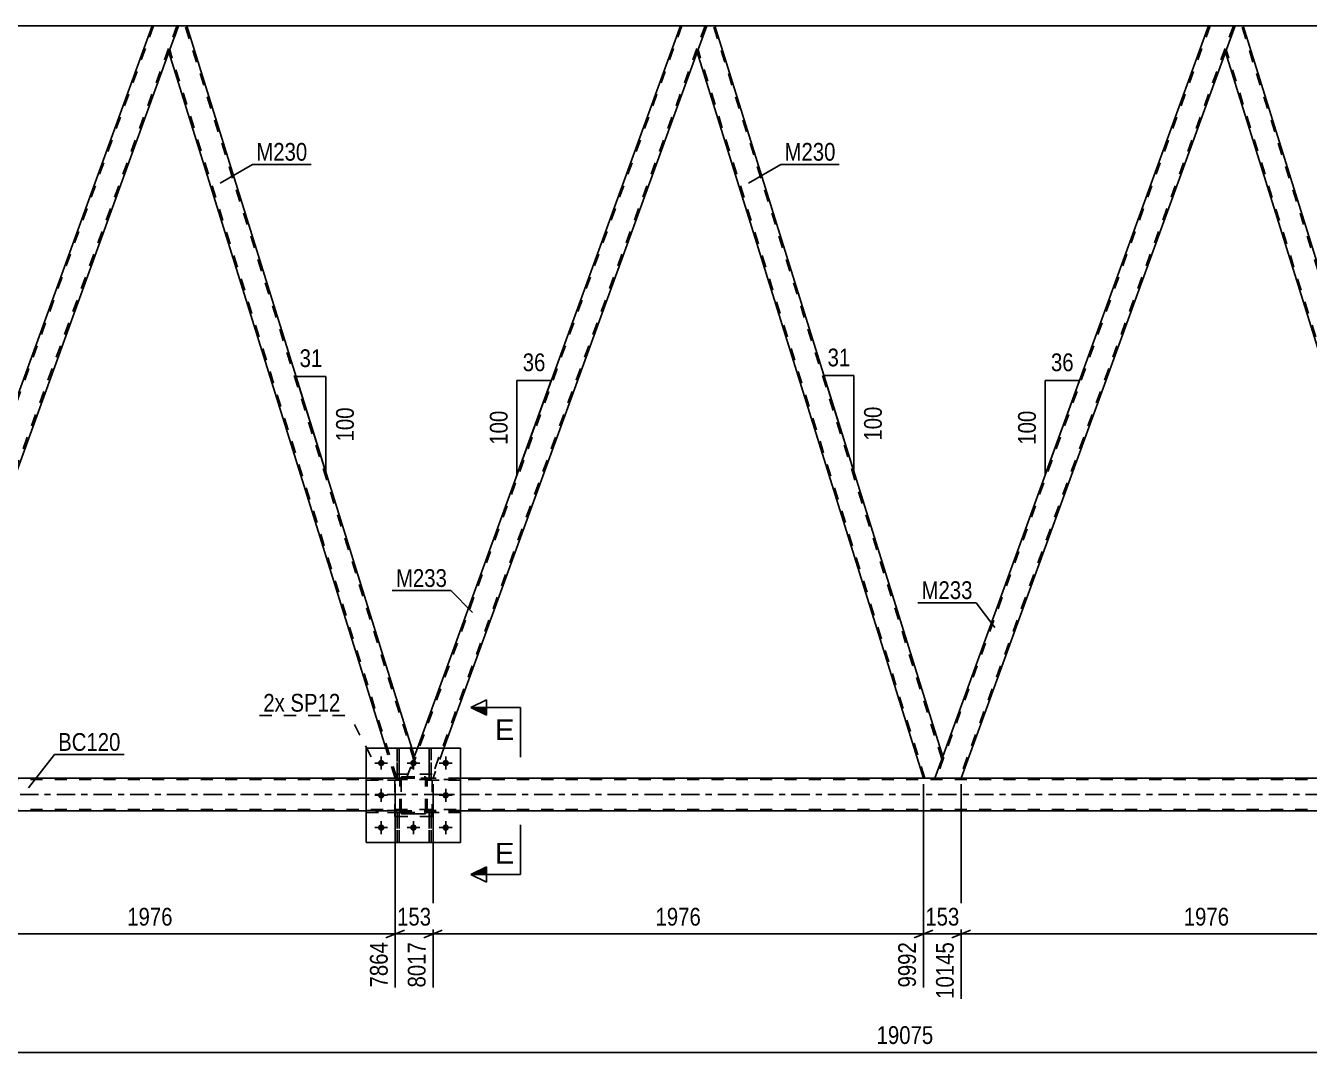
# Model space of a CAD drawing. Header units: millimetres. Extents: x 0 to 841, y 0 to 594.
# Drawn here: x 282.3 to 489.1, y 285.2 to 450.6 of the extents above; entities that cross this region are included whole.
import ezdxf

# ---------------------------------------------------------------- set-up
doc = ezdxf.new("R2010")
doc.units = ezdxf.units.MM
doc.linetypes.add('DXK_LINE_DOT2', pattern=[3.9198, 1.9599, -1.9599])
doc.linetypes.add('DXK_LINE_DOT3', pattern=[5.9187, 2.979, -0.9799, 0.9799, -0.9799])
doc.styles.add('Arial', font='arial.ttf', dxfattribs={"height": 0.2})
doc.styles.add('Arial Narrow', font='ARIALN.TTF', dxfattribs={"height": 0.2})

# ---------------------------------------------------------------- blocks, each defined once
blk = doc.blocks.new('Part-247646094-2914 - 2836')
at = {"color": 2, "linetype": 'Continuous'}
for p, q in [((392.04, 450.64), (390.49, 446.39)), ((393.36, 450.64), (392.04, 450.64)), ((430.06, 332.89), (393.36, 450.64)), ((426.95, 329.42), (390.49, 446.39)), ((428.8, 329.42), (430.06, 332.89))]:
    blk.add_line(p, q, dxfattribs=at)
at = {"color": 7, "linetype": 'DXK_LINE_DOT2'}
for p, q in [((429.92, 332.52), (393.11, 450.64)), ((427.2, 329.42), (390.63, 446.76)), ((429.92, 332.52), (429.89, 332.43)), ((428.8, 329.42), (426.95, 329.42))]:
    blk.add_line(p, q, dxfattribs=at)
blk = doc.blocks.new('Bolt-247646094-2838 - 2836')
at = {"color": 1, "linetype": 'Continuous'}
for p, q in [((338.53, 331.85), (339.22, 331.85)), ((339.57, 332.89), (339.57, 332.19)), ((339.57, 330.81), (339.57, 331.5)), ((340.61, 331.85), (339.91, 331.85)), ((343.73, 331.85), (344.42, 331.85)), ((344.77, 332.89), (344.77, 332.19)), ((344.77, 330.81), (344.77, 331.5)), ((345.81, 331.85), (345.11, 331.85)), ((348.93, 331.85), (349.62, 331.85)), ((349.97, 332.89), (349.97, 332.19)), ((349.97, 330.81), (349.97, 331.5)), ((351.01, 331.85), (350.31, 331.85)), ((339.57, 327.69), (339.57, 326.99)), ((349.97, 327.69), (349.97, 326.99)), ((338.53, 326.65), (339.22, 326.65)), ((339.57, 325.61), (339.57, 326.3)), ((340.61, 326.65), (339.91, 326.65)), ((348.93, 326.65), (349.62, 326.65)), ((349.97, 325.61), (349.97, 326.3)), ((351.01, 326.65), (350.31, 326.65)), ((338.53, 321.45), (339.22, 321.45)), ((339.57, 322.49), (339.57, 321.79)), ((339.57, 320.41), (339.57, 321.1)), ((340.61, 321.45), (339.91, 321.45)), ((343.73, 321.45), (344.42, 321.45)), ((344.77, 322.49), (344.77, 321.79)), ((344.77, 320.41), (344.77, 321.1)), ((345.81, 321.45), (345.11, 321.45)), ((348.93, 321.45), (349.62, 321.45)), ((349.97, 322.49), (349.97, 321.79)), ((349.97, 320.41), (349.97, 321.1)), ((351.01, 321.45), (350.31, 321.45))]:
    blk.add_line(p, q, dxfattribs=at)
blk = doc.blocks.new('Part-247646094-2919 - 2836')
at = {"color": 7, "linetype": 'DXK_LINE_DOT2'}
for p, q in [((388.04, 450.64), (343.92, 329.42)), ((391.78, 450.64), (347.66, 329.42)), ((392.04, 450.64), (390.49, 446.39)), ((345.42, 334.25), (343.66, 329.42)), ((349.67, 334.25), (347.92, 329.42)), ((347.92, 329.42), (343.66, 329.42))]:
    blk.add_line(p, q, dxfattribs=at)
at = {"color": 2, "linetype": 'Continuous'}
for p, q in [((387.78, 450.64), (345.42, 334.25)), ((387.78, 450.64), (391.53, 450.64)), ((391.53, 450.64), (392.04, 450.64)), ((390.49, 446.39), (349.67, 334.25))]:
    blk.add_line(p, q, dxfattribs=at)
blk = doc.blocks.new('Part-247646094-2859 - 2836')
at = {"color": 7, "linetype": 'DXK_LINE_DOT2'}
for p, q in [((342.12, 323.88), (342.12, 323.88)), ((342.12, 323.88), (342.12, 323.28)), ((342.12, 319.05), (342.12, 323.88)), ((342.44, 323.88), (342.12, 323.88)), ((342.12, 323.28), (342.12, 319.05)), ((342.12, 323.28), (342.44, 323.28)), ((342.44, 323.28), (342.44, 323.88)), ((342.44, 319.05), (342.44, 323.88)), ((342.44, 319.05), (342.44, 323.28)), ((342.12, 319.05), (342.44, 319.05))]:
    blk.add_line(p, q, dxfattribs=at)
blk = doc.blocks.new('Part-247646094-2924 - 2836')
at = {"color": 2, "linetype": 'Continuous'}
for p, q in [((306.9, 450.64), (305.36, 446.39)), ((308.22, 450.64), (306.9, 450.64)), ((344.5, 334.25), (308.22, 450.64)), ((340.31, 334.25), (305.36, 446.39))]:
    blk.add_line(p, q, dxfattribs=at)
at = {"color": 7, "linetype": 'DXK_LINE_DOT2'}
for p, q in [((344.79, 332.52), (307.97, 450.64)), ((342.07, 329.42), (305.49, 446.76)), ((341.82, 329.42), (340.31, 334.25)), ((344.92, 332.89), (344.5, 334.25)), ((343.66, 329.42), (344.92, 332.89)), ((341.82, 329.42), (343.66, 329.42))]:
    blk.add_line(p, q, dxfattribs=at)
blk = doc.blocks.new('Part-247646094-2860 - 2836')
at = {"color": 7, "linetype": 'DXK_LINE_DOT2'}
for p, q in [((347.32, 323.88), (347.32, 323.88)), ((347.32, 323.88), (347.32, 323.28)), ((347.32, 319.05), (347.32, 323.88)), ((347.64, 323.88), (347.32, 323.88)), ((347.32, 323.28), (347.32, 319.05)), ((347.32, 323.28), (347.64, 323.28)), ((347.64, 323.28), (347.64, 323.88)), ((347.64, 319.05), (347.64, 323.88)), ((347.64, 319.05), (347.64, 323.28)), ((347.32, 319.05), (347.64, 319.05))]:
    blk.add_line(p, q, dxfattribs=at)
blk = doc.blocks.new('Part-247646094-2866 - 2836')
at = {"color": 7, "linetype": 'DXK_LINE_DOT2'}
for p, q in [((473.17, 450.64), (429.05, 329.42)), ((476.92, 450.64), (432.8, 329.42)), ((477.17, 450.64), (475.63, 446.39)), ((430.06, 332.89), (428.8, 329.42)), ((433.05, 329.42), (428.8, 329.42))]:
    blk.add_line(p, q, dxfattribs=at)
at = {"color": 2, "linetype": 'Continuous'}
for p, q in [((472.92, 450.64), (430.06, 332.89)), ((472.92, 450.64), (476.66, 450.64)), ((476.66, 450.64), (477.17, 450.64)), ((475.63, 446.39), (433.05, 329.42))]:
    blk.add_line(p, q, dxfattribs=at)
blk = doc.blocks.new('Part-247646094-2881 - 2836')
at = {"color": 2, "linetype": 'Continuous'}
for p, q in [((477.17, 450.64), (475.63, 446.39)), ((478.49, 450.64), (477.17, 450.64)), ((515.19, 332.89), (478.49, 450.64)), ((512.08, 329.42), (475.63, 446.39)), ((513.93, 329.42), (515.19, 332.89))]:
    blk.add_line(p, q, dxfattribs=at)
at = {"color": 7, "linetype": 'DXK_LINE_DOT2'}
for p, q in [((515.06, 332.52), (478.24, 450.64)), ((512.34, 329.42), (475.76, 446.76)), ((515.06, 332.52), (515.03, 332.43)), ((513.93, 329.42), (512.08, 329.42))]:
    blk.add_line(p, q, dxfattribs=at)
blk = doc.blocks.new('Part-247646094-2952 - 2836')
at = {"color": 7, "linetype": 'DXK_LINE_DOT2'}
for p, q in [((347.77, 330.05), (341.77, 330.05)), ((341.77, 323.25), (341.77, 330.05)), ((347.77, 323.25), (347.77, 330.05)), ((347.77, 323.25), (341.77, 323.25))]:
    blk.add_line(p, q, dxfattribs=at)
blk = doc.blocks.new('Bolt-247646094-2889 - 2836')
at = {"linetype": 'Continuous'}
for points in [[(340.09, 331.85, -1), (339.05, 331.85, -1)], [(345.29, 331.85, -1), (344.25, 331.85, -1)], [(350.49, 331.85, -1), (349.45, 331.85, -1)], [(340.09, 326.65, -1), (339.05, 326.65, -1)], [(350.49, 326.65, -1), (349.45, 326.65, -1)], [(340.09, 321.45, -1), (339.05, 321.45, -1)], [(345.29, 321.45, -1), (344.25, 321.45, -1)], [(350.49, 321.45, -1), (349.45, 321.45, -1)]]:
    blk.add_hatch(color=1, dxfattribs=at).paths.add_polyline_path(points)
at = {"color": 1, "linetype": 'Continuous'}
for p, q in [((340.61, 331.85), (338.53, 331.85)), ((339.57, 332.89), (339.57, 330.81)), ((345.81, 331.85), (343.73, 331.85)), ((344.77, 332.89), (344.77, 330.81)), ((351.01, 331.85), (348.93, 331.85)), ((349.97, 332.89), (349.97, 330.81)), ((339.57, 327.69), (339.57, 325.61)), ((349.97, 327.69), (349.97, 325.61)), ((340.61, 326.65), (338.53, 326.65)), ((351.01, 326.65), (348.93, 326.65)), ((340.61, 321.45), (338.53, 321.45)), ((339.57, 322.49), (339.57, 320.41)), ((345.81, 321.45), (343.73, 321.45)), ((344.77, 322.49), (344.77, 320.41)), ((351.01, 321.45), (348.93, 321.45)), ((349.97, 322.49), (349.97, 320.41))]:
    blk.add_line(p, q, dxfattribs=at)
blk = doc.blocks.new('Part-247646094-2894 - 2836')
at = {"color": 7, "linetype": 'DXK_LINE_DOT2'}
for p, q in [((747.54, 329.18), (68.29, 329.18)), ((352.37, 329.42), (337.17, 329.42)), ((747.54, 324.38), (68.29, 324.38)), ((352.37, 324.14), (337.17, 324.14))]:
    blk.add_line(p, q, dxfattribs=at)
at = {"color": 2, "linetype": 'Continuous'}
for p, q in [((337.17, 329.42), (182.1, 329.42)), ((592.58, 329.42), (352.37, 329.42)), ((337.17, 324.14), (182.1, 324.14)), ((592.58, 324.14), (352.37, 324.14))]:
    blk.add_line(p, q, dxfattribs=at)
at = {"color": 7, "linetype": 'DXK_LINE_DOT3'}
blk.add_line((68.29, 326.78), (747.54, 326.78), dxfattribs=at)
blk = doc.blocks.new('Part-247646094-2993 - 2836')
at = {"color": 2, "linetype": 'Continuous'}
for p, q in [((302.65, 450.64), (223.09, 450.64)), ((387.78, 450.64), (308.22, 450.64)), ((472.92, 450.64), (393.36, 450.64)), ((558.05, 450.64), (478.49, 450.64))]:
    blk.add_line(p, q, dxfattribs=at)
at = {"color": 7, "linetype": 'DXK_LINE_DOT2'}
for p, q in [((308.22, 450.64), (302.65, 450.64)), ((393.36, 450.64), (387.78, 450.64)), ((478.49, 450.64), (472.92, 450.64))]:
    blk.add_line(p, q, dxfattribs=at)
blk = doc.blocks.new('Part-247646094-2929 - 2836')
at = {"color": 7, "linetype": 'DXK_LINE_DOT2'}
for p, q in [((302.9, 450.64), (258.78, 329.42)), ((306.65, 450.64), (262.53, 329.42)), ((306.9, 450.64), (305.36, 446.39)), ((259.79, 332.89), (258.53, 329.42)), ((262.78, 329.42), (258.53, 329.42))]:
    blk.add_line(p, q, dxfattribs=at)
at = {"color": 2, "linetype": 'Continuous'}
for p, q in [((302.65, 450.64), (259.79, 332.89)), ((302.65, 450.64), (306.39, 450.64)), ((306.39, 450.64), (306.9, 450.64)), ((305.36, 446.39), (262.78, 329.42))]:
    blk.add_line(p, q, dxfattribs=at)
blk = doc.blocks.new('Part-247646094-3029 - 2836')
at = {"color": 2, "linetype": 'Continuous'}
for p, q in [((352.37, 334.25), (337.17, 334.25)), ((337.17, 334.25), (337.17, 319.05)), ((352.37, 334.25), (352.37, 319.05)), ((352.37, 319.05), (337.17, 319.05))]:
    blk.add_line(p, q, dxfattribs=at)
blk = doc.blocks.new('Part-247646094-3030 - 2836')
at = {"color": 7, "linetype": 'DXK_LINE_DOT2'}
for p, q in [((337.17, 334.25), (352.37, 334.25)), ((337.17, 334.25), (337.17, 319.05)), ((352.37, 334.25), (352.37, 319.05)), ((337.17, 319.05), (352.37, 319.05))]:
    blk.add_line(p, q, dxfattribs=at)
blk = doc.blocks.new('Part-247646094-3031 - 2836')
at = {"color": 7, "linetype": 'DXK_LINE_DOT2'}
for p, q in [((342.57, 329.17), (342.6, 329.35)), ((342.6, 329.35), (342.57, 329.17)), ((342.57, 324.13), (342.57, 329.17)), ((342.57, 329.17), (342.57, 329.17)), ((342.57, 324.13), (342.57, 329.17)), ((342.81, 329.17), (342.82, 329.26)), ((342.82, 329.26), (342.81, 329.17)), ((342.81, 324.13), (342.81, 329.17)), ((342.81, 329.17), (342.81, 329.17)), ((342.81, 329.17), (342.81, 324.13)), ((342.82, 329.26), (342.88, 329.34)), ((342.88, 329.34), (342.82, 329.26)), ((342.86, 329.61), (343.05, 329.65)), ((343.05, 329.65), (342.86, 329.61)), ((342.88, 329.34), (342.95, 329.39)), ((342.95, 329.39), (342.88, 329.34)), ((342.95, 329.39), (343.05, 329.41)), ((343.05, 329.41), (342.95, 329.39)), ((343.05, 329.65), (346.49, 329.65)), ((343.05, 329.65), (343.05, 329.65)), ((343.05, 329.65), (346.49, 329.65)), ((343.05, 329.41), (346.49, 329.41)), ((343.05, 329.41), (343.05, 329.41)), ((343.05, 329.41), (346.49, 329.41)), ((346.49, 329.65), (346.49, 329.65)), ((346.49, 329.65), (346.67, 329.61)), ((346.67, 329.61), (346.49, 329.65)), ((346.49, 329.41), (346.49, 329.41)), ((346.49, 329.41), (346.58, 329.39)), ((346.49, 329.41), (346.58, 329.39)), ((346.58, 329.39), (346.66, 329.34)), ((346.66, 329.34), (346.71, 329.26)), ((346.71, 329.26), (346.66, 329.34)), ((346.71, 329.26), (346.73, 329.17)), ((346.73, 329.17), (346.71, 329.26)), ((346.73, 324.13), (346.73, 329.17)), ((346.73, 329.17), (346.73, 329.17)), ((346.73, 324.13), (346.73, 329.17)), ((346.93, 329.35), (346.97, 329.17)), ((346.97, 329.17), (346.93, 329.35)), ((346.97, 324.13), (346.97, 329.17)), ((346.97, 329.17), (346.97, 329.17)), ((346.97, 324.13), (346.97, 329.17)), ((342.57, 324.13), (342.57, 324.13)), ((342.6, 323.94), (342.57, 324.13)), ((342.57, 324.13), (342.6, 323.94)), ((342.81, 324.13), (342.81, 324.13)), ((342.82, 324.04), (342.81, 324.13)), ((342.81, 324.13), (342.82, 324.04)), ((342.88, 323.96), (342.82, 324.04)), ((342.82, 324.04), (342.88, 323.96)), ((343.05, 323.65), (342.86, 323.68)), ((342.86, 323.68), (343.05, 323.65)), ((342.95, 323.91), (342.88, 323.96)), ((343.05, 323.89), (342.95, 323.91)), ((342.95, 323.91), (343.05, 323.89)), ((343.05, 323.89), (346.49, 323.89)), ((343.05, 323.89), (343.05, 323.89)), ((343.05, 323.89), (346.49, 323.89)), ((343.05, 323.65), (346.49, 323.65)), ((343.05, 323.65), (343.05, 323.65)), ((346.49, 323.65), (343.05, 323.65)), ((346.58, 323.91), (346.49, 323.89)), ((346.49, 323.89), (346.58, 323.91)), ((346.49, 323.89), (346.49, 323.89)), ((346.67, 323.68), (346.49, 323.65)), ((346.49, 323.65), (346.67, 323.68)), ((346.49, 323.65), (346.49, 323.65)), ((346.66, 323.96), (346.58, 323.91)), ((346.58, 323.91), (346.66, 323.96)), ((346.71, 324.04), (346.66, 323.96)), ((346.66, 323.96), (346.71, 324.04)), ((346.73, 324.13), (346.71, 324.04)), ((346.71, 324.04), (346.73, 324.13)), ((346.73, 324.13), (346.73, 324.13)), ((346.97, 324.13), (346.93, 323.94)), ((346.93, 323.94), (346.97, 324.13)), ((346.97, 324.13), (346.97, 324.13))]:
    blk.add_line(p, q, dxfattribs=at)
at = {"color": 7, "linetype": 'DXK_LINE_DOT3'}
blk.add_line((344.77, 326.65), (344.77, 326.65), dxfattribs=at)
at = {"color": 7, "linetype": 'DXK_LINE_DOT2'}
for centre, start, end in [((343.05, 329.17), 112.5, 157.5), ((343.05, 329.17), 112.5, 157.5), ((346.49, 329.17), 22.5, 67.5), ((346.49, 329.17), 22.5, 67.5), ((343.05, 324.13), 202.5, 247.5), ((343.05, 324.13), 202.5, 247.5), ((346.49, 324.13), 292.5, 337.5), ((346.49, 324.13), 292.5, 337.5)]:
    blk.add_arc(centre, 0.48, start, end, dxfattribs=at)
blk = doc.blocks.new('Part-247646094-3032 - 2836')
at = {"color": 7, "linetype": 'DXK_LINE_DOT2'}
for p, q in [((347.77, 330.05), (341.77, 330.05)), ((341.77, 323.25), (341.77, 330.05)), ((347.77, 323.25), (347.77, 330.05)), ((347.77, 323.25), (341.77, 323.25))]:
    blk.add_line(p, q, dxfattribs=at)
blk = doc.blocks.new('Part-247646094-3097 - 2836')
at = {"color": 7, "linetype": 'DXK_LINE_DOT2'}
for p, q in [((342.12, 330), (342.12, 334.25)), ((342.12, 334.25), (342.44, 334.25)), ((342.12, 334.06), (342.12, 329.4)), ((342.44, 334.25), (342.44, 330)), ((342.44, 333.67), (342.44, 329.4)), ((342.12, 329.4), (342.12, 330)), ((342.12, 330), (342.44, 330)), ((342.12, 329.4), (342.12, 329.4)), ((342.12, 329.4), (342.44, 329.4)), ((342.44, 330), (342.44, 329.4))]:
    blk.add_line(p, q, dxfattribs=at)
blk = doc.blocks.new('Part-247646094-3050 - 2836')
at = {"color": 7, "linetype": 'DXK_LINE_DOT2'}
for p, q in [((342.57, 329.17), (342.6, 329.35)), ((342.6, 329.35), (342.57, 329.17)), ((342.57, 324.13), (342.57, 329.17)), ((342.57, 329.17), (342.57, 329.17)), ((342.57, 324.13), (342.57, 329.17)), ((342.81, 329.17), (342.82, 329.26)), ((342.82, 329.26), (342.81, 329.17)), ((342.81, 324.13), (342.81, 329.17)), ((342.81, 329.17), (342.81, 329.17)), ((342.81, 329.17), (342.81, 324.13)), ((342.82, 329.26), (342.88, 329.34)), ((342.88, 329.34), (342.82, 329.26)), ((342.86, 329.61), (343.05, 329.65)), ((343.05, 329.65), (342.86, 329.61)), ((342.88, 329.34), (342.95, 329.39)), ((342.95, 329.39), (342.88, 329.34)), ((342.95, 329.39), (343.05, 329.41)), ((343.05, 329.41), (342.95, 329.39)), ((343.05, 329.65), (346.49, 329.65)), ((343.05, 329.65), (343.05, 329.65)), ((343.05, 329.65), (346.49, 329.65)), ((343.05, 329.41), (346.49, 329.41)), ((343.05, 329.41), (343.05, 329.41)), ((343.05, 329.41), (346.49, 329.41)), ((346.49, 329.65), (346.49, 329.65)), ((346.49, 329.65), (346.67, 329.61)), ((346.67, 329.61), (346.49, 329.65)), ((346.49, 329.41), (346.49, 329.41)), ((346.49, 329.41), (346.58, 329.39)), ((346.58, 329.39), (346.66, 329.34)), ((346.66, 329.34), (346.58, 329.39)), ((346.66, 329.34), (346.71, 329.26)), ((346.71, 329.26), (346.66, 329.34)), ((346.71, 329.26), (346.73, 329.17)), ((346.73, 329.17), (346.71, 329.26)), ((346.73, 324.13), (346.73, 329.17)), ((346.73, 329.17), (346.73, 329.17)), ((346.73, 324.13), (346.73, 329.17)), ((346.93, 329.35), (346.97, 329.17)), ((346.97, 329.17), (346.93, 329.35)), ((346.97, 324.13), (346.97, 329.17)), ((346.97, 329.17), (346.97, 329.17)), ((346.97, 324.13), (346.97, 329.17)), ((342.57, 324.13), (342.57, 324.13)), ((342.6, 323.94), (342.57, 324.13)), ((342.57, 324.13), (342.6, 323.94)), ((342.81, 324.13), (342.81, 324.13)), ((342.82, 324.04), (342.81, 324.13)), ((342.81, 324.13), (342.82, 324.04)), ((342.88, 323.96), (342.82, 324.04)), ((342.82, 324.04), (342.88, 323.96)), ((343.05, 323.65), (342.86, 323.68)), ((342.86, 323.68), (343.05, 323.65)), ((342.95, 323.91), (342.88, 323.96)), ((342.88, 323.96), (342.95, 323.91)), ((343.05, 323.89), (342.95, 323.91)), ((343.05, 323.89), (346.49, 323.89)), ((343.05, 323.89), (343.05, 323.89)), ((343.05, 323.89), (346.49, 323.89)), ((343.05, 323.65), (346.49, 323.65)), ((343.05, 323.65), (343.05, 323.65)), ((346.49, 323.65), (343.05, 323.65)), ((346.58, 323.91), (346.49, 323.89)), ((346.49, 323.89), (346.58, 323.91)), ((346.49, 323.89), (346.49, 323.89)), ((346.67, 323.68), (346.49, 323.65)), ((346.49, 323.65), (346.67, 323.68)), ((346.49, 323.65), (346.49, 323.65)), ((346.66, 323.96), (346.58, 323.91)), ((346.58, 323.91), (346.66, 323.96)), ((346.71, 324.04), (346.66, 323.96)), ((346.66, 323.96), (346.71, 324.04)), ((346.73, 324.13), (346.71, 324.04)), ((346.71, 324.04), (346.73, 324.13)), ((346.73, 324.13), (346.73, 324.13)), ((346.97, 324.13), (346.93, 323.94)), ((346.93, 323.94), (346.97, 324.13)), ((346.97, 324.13), (346.97, 324.13))]:
    blk.add_line(p, q, dxfattribs=at)
at = {"color": 7, "linetype": 'DXK_LINE_DOT3'}
blk.add_line((344.77, 326.65), (344.77, 326.65), dxfattribs=at)
at = {"color": 7, "linetype": 'DXK_LINE_DOT2'}
for centre, start, end in [((343.05, 329.17), 112.5, 157.5), ((343.05, 329.17), 112.5, 157.5), ((346.49, 329.17), 22.5, 67.5), ((346.49, 329.17), 22.5, 67.5), ((343.05, 324.13), 202.5, 247.5), ((343.05, 324.13), 202.5, 247.5), ((346.49, 324.13), 292.5, 337.5), ((346.49, 324.13), 292.5, 337.5)]:
    blk.add_arc(centre, 0.48, start, end, dxfattribs=at)
blk = doc.blocks.new('Part-247646094-3053 - 2836')
at = {"color": 7, "linetype": 'DXK_LINE_DOT2'}
for p, q in [((337.17, 329.09), (337.17, 329.41)), ((337.17, 329.41), (342.57, 329.41)), ((342.57, 329.09), (337.17, 329.09)), ((341.97, 329.09), (341.97, 329.41)), ((341.97, 329.41), (342.57, 329.41)), ((341.97, 329.09), (342.57, 329.09)), ((342.57, 329.09), (342.57, 329.41)), ((342.57, 329.41), (342.57, 329.09))]:
    blk.add_line(p, q, dxfattribs=at)
blk = doc.blocks.new('Part-247646094-3054 - 2836')
at = {"color": 7, "linetype": 'DXK_LINE_DOT2'}
for p, q in [((337.17, 323.89), (337.17, 324.21)), ((337.17, 324.21), (342.57, 324.21)), ((342.57, 323.89), (337.17, 323.89)), ((341.97, 323.89), (341.97, 324.21)), ((341.97, 324.21), (342.57, 324.21)), ((341.97, 323.89), (342.57, 323.89)), ((342.57, 323.89), (342.57, 324.21)), ((342.57, 324.21), (342.57, 323.89))]:
    blk.add_line(p, q, dxfattribs=at)
blk = doc.blocks.new('Part-247646094-3057 - 2836')
at = {"color": 7, "linetype": 'DXK_LINE_DOT2'}
for p, q in [((342.44, 334.25), (342.12, 334.25)), ((342.12, 334.25), (342.12, 330)), ((342.12, 334.25), (342.12, 329.4)), ((342.44, 330), (342.44, 334.25)), ((342.44, 334.25), (342.44, 329.4)), ((342.44, 330), (342.12, 330)), ((342.12, 330), (342.12, 329.4)), ((342.44, 329.4), (342.12, 329.4)), ((342.44, 329.4), (342.44, 330)), ((342.44, 329.4), (342.44, 329.4))]:
    blk.add_line(p, q, dxfattribs=at)
blk = doc.blocks.new('Part-247646094-3103 - 2836')
at = {"color": 7, "linetype": 'DXK_LINE_DOT2'}
for p, q in [((342.44, 323.88), (342.12, 323.88)), ((342.12, 323.28), (342.12, 323.88)), ((342.12, 319.05), (342.12, 323.88)), ((342.44, 323.28), (342.12, 323.28)), ((342.12, 319.05), (342.12, 323.28)), ((342.44, 323.88), (342.44, 323.88)), ((342.44, 323.88), (342.44, 323.28)), ((342.44, 319.05), (342.44, 323.88)), ((342.44, 323.28), (342.44, 319.05)), ((342.44, 319.05), (342.12, 319.05))]:
    blk.add_line(p, q, dxfattribs=at)
blk = doc.blocks.new('Part-247646094-3067 - 2836')
at = {"color": 7, "linetype": 'DXK_LINE_DOT2'}
for p, q in [((346.97, 329.09), (346.97, 329.41)), ((352.37, 329.41), (346.97, 329.41)), ((346.97, 329.41), (346.97, 329.09)), ((347.57, 329.09), (346.97, 329.09)), ((346.97, 329.09), (352.37, 329.09)), ((347.57, 329.09), (347.57, 329.41)), ((352.37, 329.41), (352.37, 329.09))]:
    blk.add_line(p, q, dxfattribs=at)
blk = doc.blocks.new('Part-247646094-3070 - 2836')
at = {"color": 7, "linetype": 'DXK_LINE_DOT2'}
for p, q in [((347.64, 323.88), (347.32, 323.88)), ((347.32, 323.28), (347.32, 323.88)), ((347.32, 319.05), (347.32, 323.88)), ((347.64, 323.28), (347.32, 323.28)), ((347.32, 319.05), (347.32, 323.28)), ((347.64, 323.88), (347.64, 323.88)), ((347.64, 323.88), (347.64, 323.28)), ((347.64, 319.05), (347.64, 323.88)), ((347.64, 323.28), (347.64, 319.05)), ((347.64, 319.05), (347.32, 319.05))]:
    blk.add_line(p, q, dxfattribs=at)
blk = doc.blocks.new('Part-247646094-3073 - 2836')
at = {"color": 7, "linetype": 'DXK_LINE_DOT2'}
for p, q in [((347.57, 329.41), (346.97, 329.41)), ((352.37, 329.41), (346.97, 329.41)), ((346.97, 329.41), (346.97, 329.09)), ((346.97, 329.09), (346.97, 329.41)), ((346.97, 329.09), (347.57, 329.09)), ((352.37, 329.09), (346.97, 329.09)), ((347.57, 329.09), (347.57, 329.41)), ((352.37, 329.41), (352.37, 329.09))]:
    blk.add_line(p, q, dxfattribs=at)
blk = doc.blocks.new('Part-247646094-3076 - 2836')
at = {"color": 7, "linetype": 'DXK_LINE_DOT2'}
for p, q in [((347.57, 324.21), (346.97, 324.21)), ((352.37, 324.21), (346.97, 324.21)), ((346.97, 324.21), (346.97, 323.89)), ((346.97, 323.89), (346.97, 324.21)), ((346.97, 323.89), (347.57, 323.89)), ((352.37, 323.89), (346.97, 323.89)), ((347.57, 323.89), (347.57, 324.21)), ((352.37, 324.21), (352.37, 323.89))]:
    blk.add_line(p, q, dxfattribs=at)
blk = doc.blocks.new('Part-247646094-3081 - 2836')
at = {"color": 7, "linetype": 'DXK_LINE_DOT2'}
for p, q in [((347.64, 334.25), (347.32, 334.25)), ((347.32, 334.25), (347.32, 330)), ((347.32, 334.25), (347.32, 329.4)), ((347.64, 330), (347.64, 334.25)), ((347.64, 334.25), (347.64, 329.4)), ((347.64, 330), (347.32, 330)), ((347.32, 330), (347.32, 329.4)), ((347.64, 329.4), (347.32, 329.4)), ((347.64, 329.4), (347.64, 330)), ((347.64, 329.4), (347.64, 329.4))]:
    blk.add_line(p, q, dxfattribs=at)
blk = doc.blocks.new('Part-247646094-3088 - 2836')
at = {"color": 7, "linetype": 'DXK_LINE_DOT2'}
for p, q in [((346.97, 323.89), (346.97, 324.21)), ((347.57, 324.21), (346.97, 324.21)), ((346.97, 324.21), (346.97, 323.89)), ((352.37, 324.21), (346.97, 324.21)), ((347.57, 323.89), (346.97, 323.89)), ((346.97, 323.89), (352.37, 323.89)), ((347.57, 323.89), (347.57, 324.21)), ((352.37, 323.89), (352.37, 324.21))]:
    blk.add_line(p, q, dxfattribs=at)
blk = doc.blocks.new('Part-247646094-3091 - 2836')
at = {"color": 7, "linetype": 'DXK_LINE_DOT2'}
for p, q in [((342.44, 329.41), (337.17, 329.41)), ((337.17, 329.41), (337.17, 329.09)), ((337.17, 329.09), (342.57, 329.09)), ((342.57, 329.41), (341.97, 329.41)), ((341.97, 329.09), (341.97, 329.41)), ((342.57, 329.09), (341.97, 329.09)), ((342.57, 329.41), (342.57, 329.09)), ((342.57, 329.09), (342.57, 329.41))]:
    blk.add_line(p, q, dxfattribs=at)
blk = doc.blocks.new('Part-247646094-3094 - 2836')
at = {"color": 7, "linetype": 'DXK_LINE_DOT2'}
for p, q in [((342.57, 324.21), (337.17, 324.21)), ((337.17, 324.21), (337.17, 323.89)), ((337.17, 323.89), (342.57, 323.89)), ((342.57, 324.21), (341.97, 324.21)), ((341.97, 323.89), (341.97, 324.21)), ((342.57, 323.89), (341.97, 323.89)), ((342.57, 324.21), (342.57, 323.89)), ((342.57, 323.89), (342.57, 324.21))]:
    blk.add_line(p, q, dxfattribs=at)
blk = doc.blocks.new('Part-247646094-3100 - 2836')
at = {"color": 7, "linetype": 'DXK_LINE_DOT2'}
for p, q in [((347.32, 330), (347.32, 334.25)), ((347.32, 334.25), (347.64, 334.25)), ((347.32, 333.95), (347.32, 329.4)), ((347.64, 334.25), (347.64, 330)), ((347.64, 329.4), (347.64, 334.25)), ((347.32, 329.4), (347.32, 330)), ((347.32, 330), (347.64, 330)), ((347.32, 329.4), (347.32, 329.4)), ((347.32, 329.4), (347.64, 329.4)), ((347.64, 330), (347.64, 329.4))]:
    blk.add_line(p, q, dxfattribs=at)
blk = doc.blocks.new('StraightDimension-247646094-3535 - 2836')
at = {"color": 7, "linetype": 'Continuous'}
blk.add_line((58.7, 285.24), (789.26, 285.24), dxfattribs=at)
at = {"color": 0}
blk.add_wipeout([(429.15, 285.99), (429.15, 290.19), (418.81, 290.19), (418.81, 285.99)], dxfattribs=at)
at = {"color": 3, "style": 'Arial Narrow'}
blk.add_text('19075', height=2.863, dxfattribs=at).set_placement((419.41, 286.59))
blk = doc.blocks.new('AngleDimension-247646094-25532 - 2836')
at = {"color": 7, "linetype": 'Continuous'}
for p, q in [((446.57, 393.48), (452.11, 393.48)), ((446.57, 378.26), (452.11, 393.48)), ((446.57, 378.26), (446.57, 393.48)), ((449.94, 387.51), (452.11, 393.48))]:
    blk.add_line(p, q, dxfattribs=at)
at = {"color": 0}
for points in [[(451.77, 394.38), (451.77, 398.58), (446.91, 398.58), (446.91, 394.38)], [(445.67, 389.21), (441.47, 389.21), (441.47, 382.53), (445.67, 382.53)]]:
    blk.add_wipeout(points, dxfattribs=at)
at = {"color": 3, "style": 'Arial Narrow'}
blk.add_text('36', height=2.863, dxfattribs=at).set_placement((447.51, 394.98))
blk.add_text('100', height=2.863, rotation=90.0002, dxfattribs=at).set_placement((445.07, 383.13))
blk = doc.blocks.new('StraightDimension-247646094-24988 - 2836')
at = {"color": 7, "linetype": 'Continuous'}
for p, q in [((433.05, 328.42), (433.05, 293.86)), ((512.08, 328.42), (512.08, 293.86)), ((434.55, 304.91), (431.55, 303.71)), ((433.05, 304.31), (512.08, 304.31)), ((510.58, 303.71), (513.58, 304.91))]:
    blk.add_line(p, q, dxfattribs=at)
at = {"color": 0}
blk.add_wipeout([(476.82, 305.06), (476.82, 309.26), (468.31, 309.26), (468.31, 305.06)], dxfattribs=at)
at = {"color": 0, "linetype": 'Continuous'}
blk.add_wipeout([(511.48, 303.61), (507.28, 303.61), (507.28, 293.26), (511.48, 293.26)], dxfattribs=at)
at = {"color": 3, "style": 'Arial Narrow'}
blk.add_text('1976', height=2.863, dxfattribs=at).set_placement((468.91, 305.66))
at = {"color": 3, "linetype": 'Continuous', "style": 'Arial Narrow'}
blk.add_text('12121', height=2.863, rotation=90.0002, dxfattribs=at).set_placement((510.88, 293.86))
blk = doc.blocks.new('StraightDimension-247646094-24989 - 2836')
at = {"color": 7, "linetype": 'Continuous'}
for p, q in [((426.95, 328.42), (426.95, 295.69)), ((433.05, 328.42), (433.05, 293.86)), ((425.45, 303.71), (428.45, 304.91)), ((426.95, 304.31), (433.05, 304.31)), ((434.55, 304.91), (431.55, 303.71))]:
    blk.add_line(p, q, dxfattribs=at)
at = {"color": 0}
blk.add_wipeout([(433.34, 305.06), (433.34, 309.26), (426.66, 309.26), (426.66, 305.06)], dxfattribs=at)
at = {"color": 0, "linetype": 'Continuous'}
blk.add_wipeout([(432.45, 303.61), (428.25, 303.61), (428.25, 293.26), (432.45, 293.26)], dxfattribs=at)
at = {"color": 3, "style": 'Arial Narrow'}
blk.add_text('153', height=2.863, dxfattribs=at).set_placement((427.26, 305.66))
at = {"color": 3, "linetype": 'Continuous', "style": 'Arial Narrow'}
blk.add_text('10145', height=2.863, rotation=90.0002, dxfattribs=at).set_placement((431.85, 293.86))
blk = doc.blocks.new('StraightDimension-247646094-24990 - 2836')
at = {"color": 7, "linetype": 'Continuous'}
for p, q in [((347.92, 328.42), (347.92, 295.69)), ((426.95, 328.42), (426.95, 295.69)), ((349.42, 304.91), (346.42, 303.71)), ((347.92, 304.31), (426.95, 304.31)), ((425.45, 303.71), (428.45, 304.91))]:
    blk.add_line(p, q, dxfattribs=at)
at = {"color": 0}
blk.add_wipeout([(391.69, 305.06), (391.69, 309.26), (383.18, 309.26), (383.18, 305.06)], dxfattribs=at)
at = {"color": 0, "linetype": 'Continuous'}
blk.add_wipeout([(426.35, 303.61), (422.15, 303.61), (422.15, 295.09), (426.35, 295.09)], dxfattribs=at)
at = {"color": 3, "style": 'Arial Narrow'}
blk.add_text('1976', height=2.863, dxfattribs=at).set_placement((383.78, 305.66))
at = {"color": 3, "linetype": 'Continuous', "style": 'Arial Narrow'}
blk.add_text('9992', height=2.863, rotation=90.0002, dxfattribs=at).set_placement((425.75, 295.69))
blk = doc.blocks.new('StraightDimension-247646094-24991 - 2836')
at = {"color": 7, "linetype": 'Continuous'}
for p, q in [((341.82, 328.42), (341.82, 295.69)), ((347.92, 328.42), (347.92, 295.69)), ((340.32, 303.71), (343.32, 304.91)), ((341.82, 304.31), (347.92, 304.31)), ((349.42, 304.91), (346.42, 303.71))]:
    blk.add_line(p, q, dxfattribs=at)
at = {"color": 0}
blk.add_wipeout([(348.21, 305.06), (348.21, 309.26), (341.53, 309.26), (341.53, 305.06)], dxfattribs=at)
at = {"color": 0, "linetype": 'Continuous'}
blk.add_wipeout([(347.32, 303.61), (343.12, 303.61), (343.12, 295.09), (347.32, 295.09)], dxfattribs=at)
at = {"color": 3, "style": 'Arial Narrow'}
blk.add_text('153', height=2.863, dxfattribs=at).set_placement((342.13, 305.66))
at = {"color": 3, "linetype": 'Continuous', "style": 'Arial Narrow'}
blk.add_text('8017', height=2.863, rotation=90.0002, dxfattribs=at).set_placement((346.72, 295.69))
blk = doc.blocks.new('StraightDimension-247646094-24992 - 2836')
at = {"color": 7, "linetype": 'Continuous'}
for p, q in [((262.78, 328.42), (262.78, 295.69)), ((341.82, 328.42), (341.82, 295.69)), ((264.28, 304.91), (261.28, 303.71)), ((262.78, 304.31), (341.82, 304.31)), ((340.32, 303.71), (343.32, 304.91))]:
    blk.add_line(p, q, dxfattribs=at)
at = {"color": 0}
blk.add_wipeout([(306.56, 305.06), (306.56, 309.26), (298.04, 309.26), (298.04, 305.06)], dxfattribs=at)
at = {"color": 0, "linetype": 'Continuous'}
blk.add_wipeout([(341.22, 303.61), (337.02, 303.61), (337.02, 295.09), (341.22, 295.09)], dxfattribs=at)
at = {"color": 3, "style": 'Arial Narrow'}
blk.add_text('1976', height=2.863, dxfattribs=at).set_placement((298.64, 305.66))
at = {"color": 3, "linetype": 'Continuous', "style": 'Arial Narrow'}
blk.add_text('7864', height=2.863, rotation=90.0002, dxfattribs=at).set_placement((340.62, 295.69))
blk = doc.blocks.new('AngleDimension-247646094-25474 - 2836')
at = {"color": 7, "linetype": 'Continuous'}
for p, q in [((328.7, 384.95), (325.83, 394.14)), ((330.66, 394.14), (325.83, 394.14)), ((330.66, 378.67), (325.83, 394.14)), ((330.66, 378.67), (330.66, 394.14))]:
    blk.add_line(p, q, dxfattribs=at)
at = {"color": 0}
for points in [[(330.67, 395.04), (330.67, 399.24), (325.82, 399.24), (325.82, 395.04)], [(335.76, 389.75), (331.56, 389.75), (331.56, 383.06), (335.76, 383.06)]]:
    blk.add_wipeout(points, dxfattribs=at)
at = {"color": 3, "style": 'Arial Narrow'}
blk.add_text('31', height=2.863, dxfattribs=at).set_placement((326.42, 395.64))
blk.add_text('100', height=2.863, rotation=90.0002, dxfattribs=at).set_placement((335.16, 383.66))
blk = doc.blocks.new('AngleDimension-247646094-25502 - 2836')
at = {"color": 7, "linetype": 'Continuous'}
for p, q in [((413.83, 384.95), (410.93, 394.26)), ((415.75, 394.26), (410.93, 394.26)), ((415.75, 378.8), (410.93, 394.26)), ((415.75, 378.8), (415.75, 394.26))]:
    blk.add_line(p, q, dxfattribs=at)
at = {"color": 0}
for points in [[(415.77, 395.16), (415.77, 399.36), (410.91, 399.36), (410.91, 395.16)], [(420.85, 389.87), (416.65, 389.87), (416.65, 383.19), (420.85, 383.19)]]:
    blk.add_wipeout(points, dxfattribs=at)
at = {"color": 3, "style": 'Arial Narrow'}
blk.add_text('31', height=2.863, dxfattribs=at).set_placement((411.51, 395.76))
blk.add_text('100', height=2.863, rotation=90.0002, dxfattribs=at).set_placement((420.25, 383.79))
blk = doc.blocks.new('AngleDimension-247646094-25504 - 2836')
at = {"color": 7, "linetype": 'Continuous'}
for p, q in [((361.44, 393.48), (366.98, 393.48)), ((361.44, 378.26), (366.98, 393.48)), ((361.44, 378.26), (361.44, 393.48)), ((364.8, 387.51), (366.98, 393.48))]:
    blk.add_line(p, q, dxfattribs=at)
at = {"color": 0}
for points in [[(366.63, 394.38), (366.63, 398.58), (361.78, 398.58), (361.78, 394.38)], [(360.54, 389.21), (356.34, 389.21), (356.34, 382.53), (360.54, 382.53)]]:
    blk.add_wipeout(points, dxfattribs=at)
at = {"color": 3, "style": 'Arial Narrow'}
blk.add_text('36', height=2.863, dxfattribs=at).set_placement((362.38, 394.98))
blk.add_text('100', height=2.863, rotation=90.0002, dxfattribs=at).set_placement((359.94, 383.13))
blk = doc.blocks.new('Mark-247646094-2890 - 2836')
at = {"color": 0}
blk.add_wipeout([(297.56, 333.81), (297.56, 336.81), (287.51, 336.81), (287.51, 333.81)], dxfattribs=at)
blk.add_wipeout([(297.56, 333.81), (297.56, 336.81), (287.51, 336.81), (287.51, 333.81)], dxfattribs=at)
at = {"color": 30, "linetype": 'Continuous'}
for p, q in [((282.71, 327.86), (286.91, 333.21)), ((286.91, 333.21), (298.16, 333.21))]:
    blk.add_line(p, q, dxfattribs=at)
at = {"color": 3, "style": 'Arial Narrow'}
blk.add_text('BC120', height=2.863, dxfattribs=at).set_placement((287.51, 333.81))
blk = doc.blocks.new('Mark-247646094-22807 - 2836')
at = {"color": 0}
blk.add_wipeout([(350.17, 360.22), (350.17, 363.22), (341.95, 363.22), (341.95, 360.22)], dxfattribs=at)
blk.add_wipeout([(350.17, 360.22), (350.17, 363.22), (341.95, 363.22), (341.95, 360.22)], dxfattribs=at)
at = {"color": 30, "linetype": 'Continuous'}
for p in [(341.35, 359.62), (354.31, 356.08)]:
    blk.add_line(p, (350.77, 359.62), dxfattribs=at)
at = {"color": 3, "style": 'Arial Narrow'}
blk.add_text('M233', height=2.863, dxfattribs=at).set_placement((341.95, 360.22))
blk = doc.blocks.new('MarkSet-247646094-25693 - 2836')
at = {"color": 30, "linetype": 'DXK_LINE_DOT2'}
blk.add_line((337.97, 332.86), (334.48, 339.53), dxfattribs=at)
at = {"color": 0}
blk.add_wipeout([(324.04, 340.13), (324.04, 343.13), (320.57, 343.13), (320.57, 340.13)], dxfattribs=at)
blk.add_wipeout([(324.04, 340.13), (324.04, 343.13), (320.57, 343.13), (320.57, 340.13)], dxfattribs=at)
blk.add_wipeout([(332.98, 340.13), (332.98, 343.13), (324.94, 343.13), (324.94, 340.13)], dxfattribs=at)
blk.add_wipeout([(332.98, 340.13), (332.98, 343.13), (324.94, 343.13), (324.94, 340.13)], dxfattribs=at)
at = {"color": 30, "linetype": 'DXK_LINE_DOT2'}
blk.add_line((319.97, 339.53), (334.48, 339.53), dxfattribs=at)
at = {"color": 3, "style": 'Arial Narrow'}
for s, p in [('2x', (320.57, 340.13)), ('SP12', (324.94, 340.13))]:
    blk.add_text(s, height=2.863, dxfattribs=at).set_placement(p)
blk = doc.blocks.new('SectionMark-247646094-4074 - 2836')
at = {"linetype": 'Continuous'}
for points in [[(356.53, 340.8), (356.53, 339.55), (354.03, 340.8)], [(356.53, 315.15), (356.53, 313.9), (354.03, 313.9)]]:
    blk.add_hatch(color=6, dxfattribs=at).paths.add_polyline_path(points)
at = {"color": 6, "linetype": 'Continuous'}
for p, q in [((354.03, 340.8), (356.53, 342.05)), ((356.53, 339.55), (356.53, 342.05)), ((362.03, 340.8), (354.03, 340.8)), ((354.03, 340.8), (356.53, 339.55)), ((354.03, 313.9), (356.53, 315.15)), ((356.53, 315.15), (356.53, 312.65)), ((362.03, 313.9), (354.03, 313.9)), ((356.53, 312.65), (354.03, 313.9))]:
    blk.add_line(p, q, dxfattribs=at)
at = {"color": 0, "linetype": 'Continuous'}
for points in [[(361.03, 335.55), (361.03, 339.05), (357.92, 339.05), (357.92, 335.55)], [(361.03, 315.65), (361.03, 319.15), (357.92, 319.15), (357.92, 315.65)]]:
    blk.add_wipeout(points, dxfattribs=at)
at = {"color": 6, "linetype": 'Continuous'}
for p, q in [((362.03, 340.8), (362.03, 332.8)), ((362.03, 313.9), (362.03, 321.9))]:
    blk.add_line(p, q, dxfattribs=at)
at = {"color": 3, "linetype": 'Continuous', "style": 'Arial'}
for p in [(357.92, 335.55), (357.92, 315.65)]:
    blk.add_text('E', height=3.34, dxfattribs=at).set_placement(p)
blk = doc.blocks.new('Mark-247646094-22789 - 2836')
at = {"color": 0}
blk.add_wipeout([(434.87, 358.27), (434.87, 361.27), (426.65, 361.27), (426.65, 358.27)], dxfattribs=at)
blk.add_wipeout([(434.87, 358.27), (434.87, 361.27), (426.65, 361.27), (426.65, 358.27)], dxfattribs=at)
at = {"color": 30, "linetype": 'Continuous'}
for p in [(426.05, 357.67), (438.48, 353.68)]:
    blk.add_line(p, (435.47, 357.67), dxfattribs=at)
at = {"color": 3, "style": 'Arial Narrow'}
blk.add_text('M233', height=2.863, dxfattribs=at).set_placement((426.65, 358.27))
blk = doc.blocks.new('Mark-247646094-22804 - 2836')
at = {"color": 0}
blk.add_wipeout([(412.8, 428.89), (412.8, 431.89), (404.57, 431.89), (404.57, 428.89)], dxfattribs=at)
blk.add_wipeout([(412.8, 428.89), (412.8, 431.89), (404.57, 431.89), (404.57, 428.89)], dxfattribs=at)
at = {"color": 30, "linetype": 'Continuous'}
for p, q in [((398.78, 425.29), (403.97, 428.29)), ((403.97, 428.29), (413.4, 428.29))]:
    blk.add_line(p, q, dxfattribs=at)
at = {"color": 3, "style": 'Arial Narrow'}
blk.add_text('M230', height=2.863, dxfattribs=at).set_placement((404.57, 428.89))
blk = doc.blocks.new('Mark-247646094-22810 - 2836')
at = {"color": 0}
blk.add_wipeout([(327.66, 428.89), (327.66, 431.89), (319.44, 431.89), (319.44, 428.89)], dxfattribs=at)
blk.add_wipeout([(327.66, 428.89), (327.66, 431.89), (319.44, 431.89), (319.44, 428.89)], dxfattribs=at)
at = {"color": 30, "linetype": 'Continuous'}
for p, q in [((313.64, 425.29), (318.84, 428.29)), ((318.84, 428.29), (328.26, 428.29))]:
    blk.add_line(p, q, dxfattribs=at)
at = {"color": 3, "style": 'Arial Narrow'}
blk.add_text('M230', height=2.863, dxfattribs=at).set_placement((319.44, 428.89))

msp = doc.modelspace()

# ---------------------------------------------------------------- block references
for name in ['Part-247646094-2993 - 2836', 'Part-247646094-2929 - 2836', 'Part-247646094-2924 - 2836', 'Part-247646094-2919 - 2836', 'Part-247646094-2914 - 2836', 'Part-247646094-2866 - 2836', 'Part-247646094-2881 - 2836', 'Part-247646094-3029 - 2836', 'Part-247646094-3030 - 2836', 'Part-247646094-3097 - 2836', 'Part-247646094-3057 - 2836', 'Part-247646094-3081 - 2836', 'Part-247646094-3100 - 2836', 'Bolt-247646094-2838 - 2836', 'Bolt-247646094-2889 - 2836', 'Part-247646094-2894 - 2836', 'Part-247646094-3053 - 2836', 'Part-247646094-3091 - 2836', 'Part-247646094-2952 - 2836', 'Part-247646094-3032 - 2836', 'Part-247646094-3031 - 2836', 'Part-247646094-3050 - 2836', 'Part-247646094-3067 - 2836', 'Part-247646094-3073 - 2836', 'Part-247646094-3054 - 2836', 'Part-247646094-3094 - 2836', 'Part-247646094-2859 - 2836', 'Part-247646094-3103 - 2836', 'Part-247646094-3076 - 2836', 'Part-247646094-3088 - 2836', 'Part-247646094-2860 - 2836', 'Part-247646094-3070 - 2836']:
    msp.add_blockref(name, (0, 0))

# ---------------------------------------------------------------- next in the draw order: block references
msp.add_blockref('StraightDimension-247646094-3535 - 2836', (0, 0))

# ---------------------------------------------------------------- next in the draw order: block references
for name in ['Mark-247646094-22810 - 2836', 'Mark-247646094-22804 - 2836', 'AngleDimension-247646094-25502 - 2836', 'AngleDimension-247646094-25474 - 2836', 'AngleDimension-247646094-25504 - 2836', 'AngleDimension-247646094-25532 - 2836', 'Mark-247646094-22807 - 2836', 'Mark-247646094-22789 - 2836', 'MarkSet-247646094-25693 - 2836', 'StraightDimension-247646094-24988 - 2836']:
    msp.add_blockref(name, (0, 0))

# ---------------------------------------------------------------- next in the draw order: block references
msp.add_blockref('StraightDimension-247646094-24989 - 2836', (0, 0))

# ---------------------------------------------------------------- next in the draw order: block references
msp.add_blockref('StraightDimension-247646094-24990 - 2836', (0, 0))

# ---------------------------------------------------------------- next in the draw order: block references
for name in ['SectionMark-247646094-4074 - 2836', 'StraightDimension-247646094-24991 - 2836']:
    msp.add_blockref(name, (0, 0))

# ---------------------------------------------------------------- next in the draw order: block references
msp.add_blockref('StraightDimension-247646094-24992 - 2836', (0, 0))

# ---------------------------------------------------------------- next in the draw order: block references
msp.add_blockref('Mark-247646094-2890 - 2836', (0, 0))

doc.saveas('drawing.dxf')
